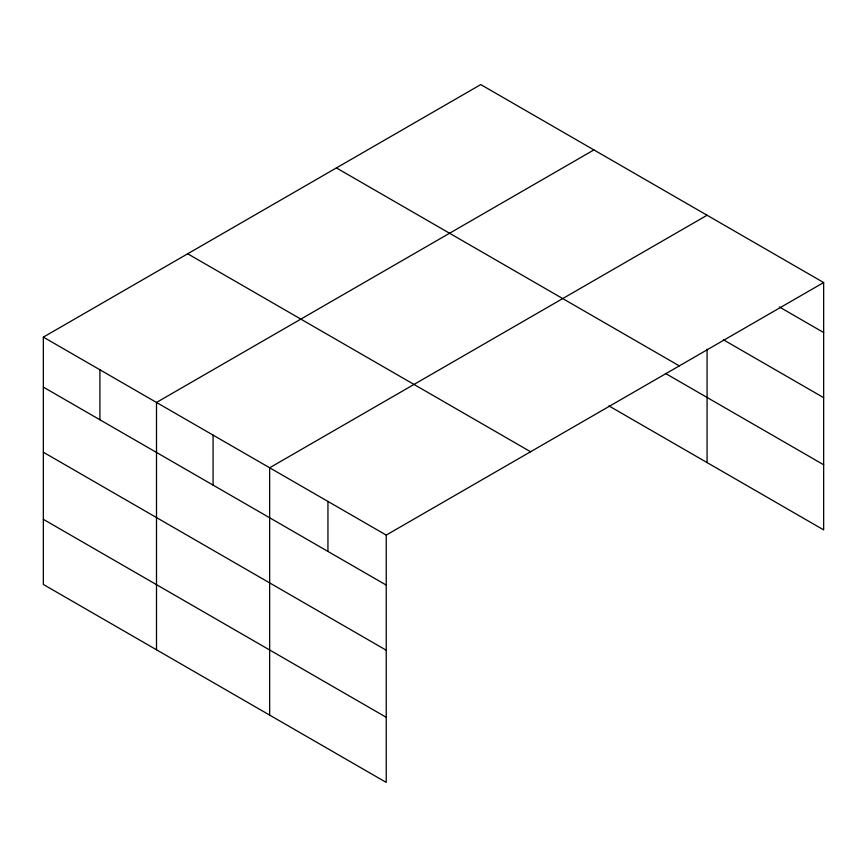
<?xml version="1.0" encoding="UTF-8"?>
<svg xmlns="http://www.w3.org/2000/svg" width="867" height="867" viewBox="0 0 867 867"><rect width="100%" height="100%" fill="white"/><g stroke="black" fill="none" stroke-linecap="round" stroke-linejoin="round"><path stroke-width="1.3" d="M43.35 337.122L386.238 535.091L386.238 782.413L43.35 584.456L43.35 337.122L480.762 84.587L823.65 282.544L823.65 529.878L608.927 405.908M593.917 149.915L156.504 402.451L156.504 649.784M707.071 215.244L269.648 467.779L269.648 715.112M386.238 535.091L823.65 282.544M779.346 306.961L823.65 332.538M723.392 339.777L823.65 397.66M336.418 167.927L679.305 365.885M665.498 373.449L823.65 464.755M187.695 253.782L530.582 451.75M43.35 387.115L386.238 585.084M43.35 452.238L386.238 650.207M43.35 519.333L386.238 717.291M707.071 349.141L707.071 462.566M327.943 501.429L327.943 551.423M213.076 435.115L213.076 485.108M99.922 369.786L99.922 419.78"/></g></svg>
